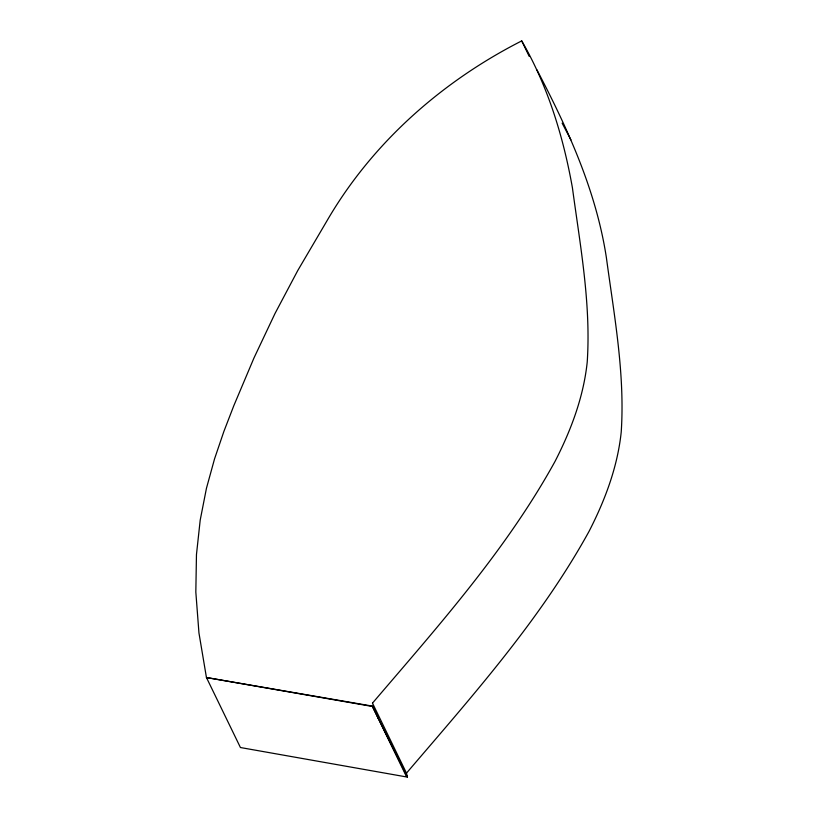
<?xml version="1.0" encoding="UTF-8"?>
<svg xmlns="http://www.w3.org/2000/svg" width="818" height="818" viewBox="0 0 818 818"><rect width="100%" height="100%" fill="white"/><g stroke="black" fill="none" stroke-linecap="round" stroke-linejoin="round"><path stroke-width="1.23" d="M372.487 703.132C437.988 626.384 506.137 550.177 555.074 461.332C571.005 430.268 583.571 396.965 587.222 362.037C591.087 303.662 580.156 245.461 572.426 187.823C563.295 136.616 547.907 86.084 521.71 40.9C441.567 81.667 371.689 143.354 326.525 221.596L297.772 270.513L275.012 313.499L253.999 357.916L233.815 405.697L223.876 431.454L214.541 458.888L206.443 488.315L200.206 520.095L196.463 554.563L195.829 592.058L198.948 632.938L206.443 677.529L240.431 747.529L407.415 777.1L406.474 773.143L372.487 703.132L378.264 718.245M406.474 773.143C471.976 696.394 540.136 620.187 589.062 531.342C605.003 500.279 617.57 466.976 621.22 432.047C625.075 373.673 614.154 315.472 606.414 257.834C596.23 191.054 567.999 129.203 536.925 69.847M373.233 706.251L206.443 677.529L372.425 706.476L407.415 777.1M562.14 123.16L570.923 139.858M521.71 40.9L529.266 56.462M372.425 706.476L406.423 776.476"/></g></svg>
